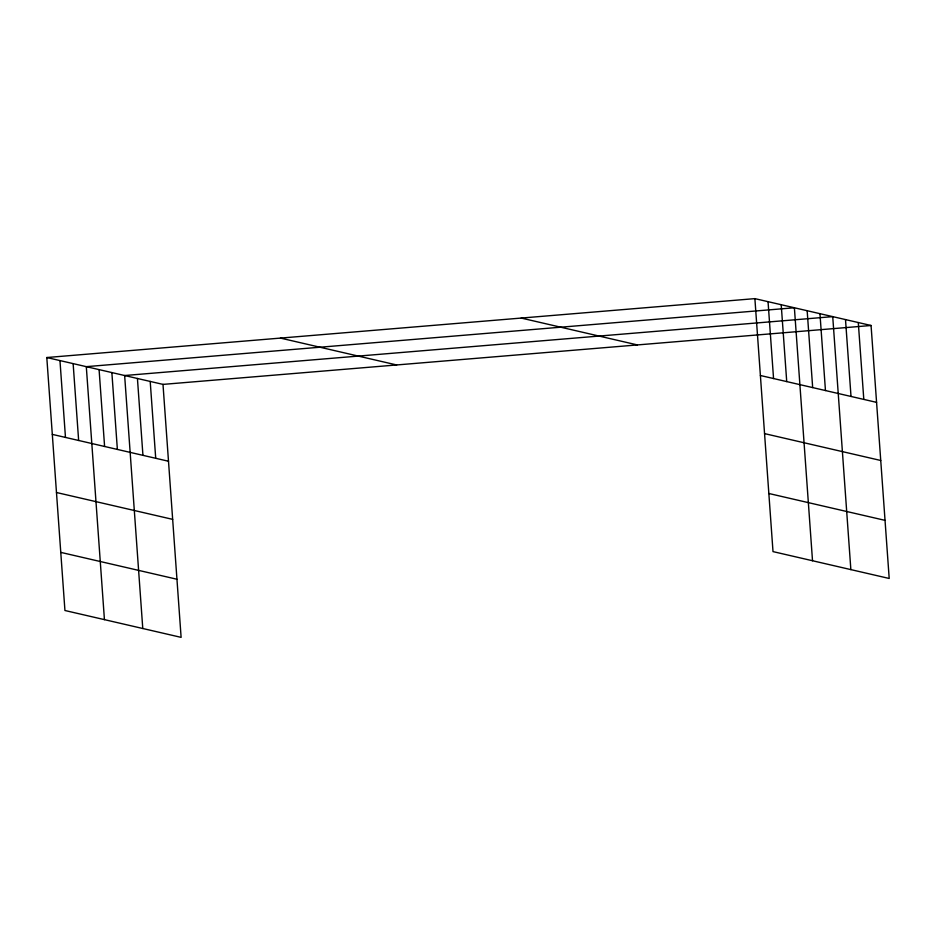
<?xml version="1.0" encoding="UTF-8"?>
<svg xmlns="http://www.w3.org/2000/svg" width="936" height="936" viewBox="0 0 936 936"><rect width="100%" height="100%" fill="white"/><g stroke="black" fill="none" stroke-linecap="round" stroke-linejoin="round"><path stroke-width="1.4" d="M46.8 357.529L162.993 384.392L181.116 637.369L64.935 610.506L46.8 357.529L754.884 298.631L871.065 325.494L889.2 578.471L773.007 551.608L754.884 298.631M162.993 384.392L871.065 325.494M521.212 318.065L637.404 344.928M760.383 375.5L876.576 402.363M764.548 433.614L880.741 460.477M280.461 338.095L396.653 364.958M768.842 493.494L885.035 520.357M52.311 434.386L168.503 461.249M56.476 492.511L172.669 519.363M60.77 552.38L176.951 579.244M858.289 322.546L863.799 399.403M845.5 319.585L851.011 396.454M850.859 569.615L832.724 316.637L124.64 375.523L142.775 628.501M819.948 313.677L825.458 390.546M807.16 310.717L812.67 387.586M812.518 560.746L794.383 307.769L86.299 366.655L104.434 619.632M781.209 304.726L786.72 381.584M768.047 301.685L773.557 378.542M150.205 381.432L155.715 458.301M137.428 378.472L142.939 455.341M111.864 372.563L117.374 449.432M99.087 369.615L104.598 446.472M73.137 363.613L78.647 440.482M59.962 360.571L65.473 437.428"/></g></svg>
